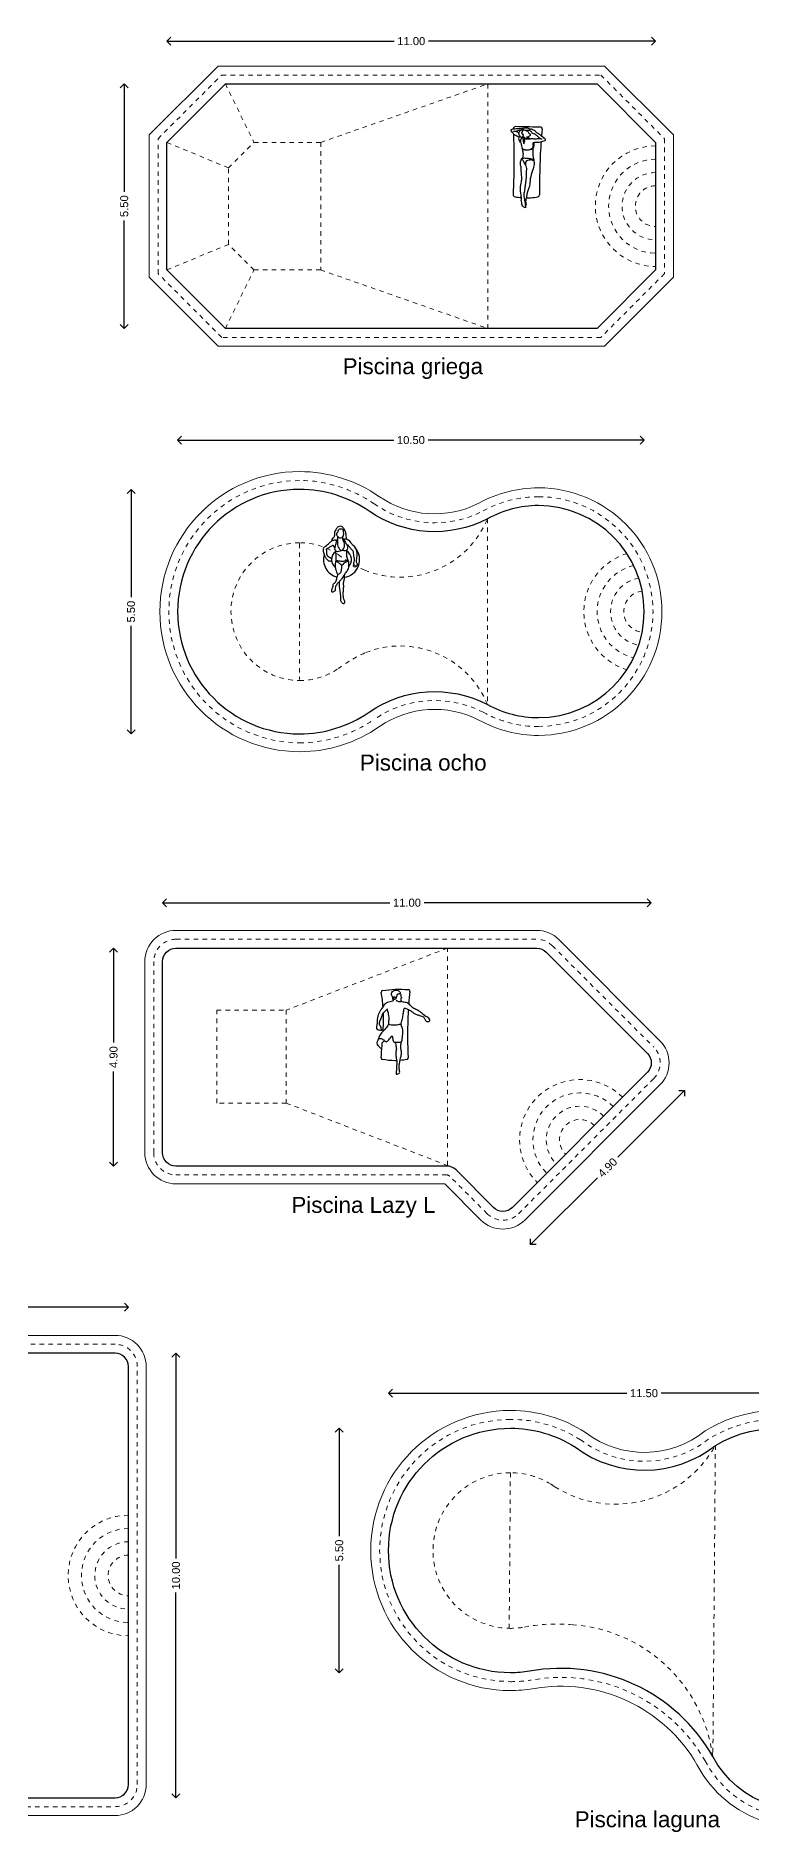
# Model space of a CAD drawing. Header units: inches. Extents: x 7.5 to 80.1, y 5.4 to 46.1.
# Drawn here: x 36.06 to 52.16, y 5.68 to 46.07 of the extents above; entities that cross this region are included whole.
import ezdxf

# ---------------------------------------------------------------- set-up
doc = ezdxf.new("R2010")
doc.units = ezdxf.units.IN
doc.header["$MEASUREMENT"] = 0
doc.linetypes.add('ACAD_ISO03W100', pattern=[30, 12, -18])
doc.layers.add('1', color=2, linetype='Continuous', lineweight=30)
doc.layers.add('2', color=253, linetype='Continuous', lineweight=5)
doc.styles.get("Standard").update_dxf_attribs({"font": 'arial.ttf'})
doc.dimstyles.new('cotas alberca', dxfattribs={"dimtxt": 0.18, "dimasz": 0.18, "dimexe": 0.18, "dimexo": 0.0625, "dimgap": 0.09, "dimtad": 0, "dimzin": 0, "dimdsep": 46, "dimtxsty": 'Standard', "dimblk": 'OPEN90', "dimcen": 0.09, "dimse1": 1, "dimse2": 1, "dimadec": 0, "dimazin": 0, "dimtfac": 1, "dimtofl": 0, "dimtmove": 0, "dimatfit": 3, "dimldrblk": 'OPEN90', "dimfxl": 0, "dimtolj": 1, "dimtzin": 0, "dimarcsym": 0})

# ---------------------------------------------------------------- blocks, each defined once
blk = doc.blocks.new('_Open90')
at = {"color": 0, "linetype": 'ByBlock', "lineweight": -2}
for p, q in [((0, 0), (-1, 0)), ((-0.5, 0.5), (0, 0)), ((0, 0), (-0.5, -0.5))]:
    blk.add_line(p, q, dxfattribs=at)
blk = doc.blocks.new('*D43')
at = {"layer": '2', "color": 0, "lineweight": -2, "transparency": 16777216}
for p, q in [((39.192, 45.956), (44.127, 45.956)), ((49.832, 45.956), (44.897, 45.956))]:
    blk.add_line(p, q, dxfattribs=at)
at = {"layer": 'Defpoints', "color": 0, "transparency": 16777216}
for p in [(50.012, 45.956), (39.012, 42.245), (50.012, 42.245)]:
    blk.add_point(p, dxfattribs=at)
at = {"layer": '2', "color": 0, "lineweight": -2, "transparency": 16777216, "xscale": 0.18, "yscale": 0.18, "zscale": 0.18, "rotation": 180}
blk.add_blockref('_Open90', (39.012, 45.956), dxfattribs=at)
at = {"layer": '2', "color": 0, "lineweight": -2, "transparency": 16777216, "xscale": 0.18, "yscale": 0.18, "zscale": 0.18}
blk.add_blockref('_Open90', (50.012, 45.956), dxfattribs=at)
at = {"layer": '2', "color": 0, "transparency": 16777216, "insert": (44.512, 45.956), "char_height": 0.18, "attachment_point": 5}
blk.add_mtext('\\A1;11.00', dxfattribs=at)
blk = doc.blocks.new('*D45')
at = {"layer": '2', "color": 0, "lineweight": -2, "transparency": 16777216}
for p, q in [((38.052, 44.815), (38.052, 42.569)), ((38.052, 39.675), (38.052, 41.922))]:
    blk.add_line(p, q, dxfattribs=at)
at = {"layer": 'Defpoints', "color": 0, "transparency": 16777216}
for p in [(40.799, 44.995), (38.052, 39.495), (40.799, 39.495)]:
    blk.add_point(p, dxfattribs=at)
at = {"layer": '2', "color": 0, "lineweight": -2, "transparency": 16777216, "xscale": 0.18, "yscale": 0.18, "zscale": 0.18}
for p, rotation in [((38.052, 44.995), 90), ((38.052, 39.495), 270)]:
    blk.add_blockref('_Open90', p, dxfattribs=dict(at, rotation=rotation))
at = {"layer": '2', "color": 0, "transparency": 16777216, "insert": (38.052, 42.245), "char_height": 0.18, "attachment_point": 5, "rotation": 90}
blk.add_mtext('\\A1;5.50', dxfattribs=at)
blk = doc.blocks.new('p7')
for centre, start, end in [((-0.258, 0.654), 87.5962, 176.0043), ((0.287, 0.645), 354.8744, 90.5143), ((-0.263, -0.813), 177.0699, 259.2739), ((0.228, -0.814), 282.2142, 0.3543)]:
    blk.add_arc(centre, 0.0553, start, end)
for points, knots in [([(-0.188, 0.465), (-0.191, 0.471), (-0.204, 0.487), (-0.284, 0.514), (-0.325, 0.572), (-0.366, 0.618), (-0.354, 0.653), (-0.316, 0.656), (-0.226, 0.671), (-0.159, 0.667), (-0.103, 0.668), (-0.062, 0.684), (-0.012, 0.68), (0.026, 0.679), (0.04, 0.665), (0.053, 0.656), (0.058, 0.632), (0.049, 0.618), (0.014, 0.618), (-0.018, 0.62), (-0.035, 0.623)], [3.369975, 3.369975, 3.369975, 3.369975, 3.59228, 4.11681, 4.613786, 5.047057, 5.341067, 5.675868, 6.224385, 6.70748, 7.124443, 7.500031, 7.909464, 8.256794, 8.495891, 8.721094, 8.996133, 9.204317, 9.526806, 9.940543, 9.940543, 9.940543, 9.940543]), ([(-0.309, 0.55), (-0.299, 0.229), (-0.298, -0.372), (-0.31, -0.669), (-0.318, -0.811)], [15.868945, 15.868945, 15.868945, 15.868945, 17.479211, 18.619286, 18.619286, 18.619286, 18.619286]), ([(-0.153, 0.619), (-0.163, 0.62), (-0.182, 0.621), (-0.24, 0.605), (-0.264, 0.597), (-0.297, 0.599), (-0.311, 0.603)], [0, 0, 0, 0, 0.31505, 0.747269, 1.050694, 1.438915, 1.438915, 1.438915, 1.438915]), ([(0.286, 0.7), (0.181, 0.699), (-0.017, 0.701), (-0.18, 0.706), (-0.255, 0.709)], [13.693226, 13.693226, 13.693226, 13.693226, 14.616503, 15.39087, 15.39087, 15.39087, 15.39087]), ([(-0.247, 0.602), (-0.235, 0.599), (-0.211, 0.588), (-0.192, 0.574), (-0.184, 0.567)], [0, 0, 0, 0, 0.3576567, 0.6931074, 0.6931074, 0.6931074, 0.6931074]), ([(-0.165, 0.5), (-0.179, 0.483), (-0.208, 0.443), (-0.17, 0.37), (-0.153, 0.343), (-0.141, 0.396), (-0.139, 0.429), (-0.127, 0.455), (-0.119, 0.466)], [0, 0, 0, 0, 0.461996, 0.971952, 1.209657, 1.575084, 1.928267, 2.2913, 2.2913, 2.2913, 2.2913]), ([(-0.1, 0.465), (-0.107, 0.464), (-0.122, 0.466), (-0.146, 0.472), (-0.171, 0.508), (-0.188, 0.537), (-0.183, 0.586), (-0.145, 0.634), (-0.087, 0.65), (-0.077, 0.64), (-0.073, 0.636)], [0, 0, 0, 0, 0.265601, 0.542874, 0.915378, 1.24562, 1.62989, 2.080166, 2.501627, 2.734497, 2.734497, 2.734497, 2.734497]), ([(-0.056, 0.467), (-0.059, 0.463), (-0.068, 0.454), (-0.092, 0.462), (-0.109, 0.467), (-0.104, 0.486), (-0.089, 0.486), (-0.077, 0.49), (-0.081, 0.502), (-0.093, 0.507), (-0.082, 0.534), (-0.096, 0.533), (-0.122, 0.542), (-0.113, 0.575), (-0.097, 0.619), (-0.086, 0.642), (-0.049, 0.629), (-0.013, 0.615), (0.023, 0.595), (0.038, 0.558), (0.056, 0.546), (0.072, 0.534), (0.066, 0.509), (0.047, 0.496), (0.008, 0.469), (-0.008, 0.47), (-0.015, 0.47)], [0, 0, 0, 0, 0.224268, 0.509638, 0.733148, 0.944131, 1.159951, 1.348279, 1.524029, 1.71303, 1.975882, 2.157118, 2.428542, 2.738378, 3.144811, 3.400756, 3.729925, 4.09718, 4.459771, 4.811105, 5.077478, 5.313621, 5.576903, 5.859867, 6.246601, 6.518841, 6.518841, 6.518841, 6.518841]), ([(-0.11, 0.465), (-0.109, 0.461), (-0.108, 0.453), (-0.099, 0.446), (-0.094, 0.443)], [0, 0, 0, 0, 0.2085513, 0.3762648, 0.3762648, 0.3762648, 0.3762648]), ([(-0.086, 0.45), (-0.09, 0.452), (-0.097, 0.457), (-0.097, 0.461), (-0.097, 0.463)], [1.3885577, 1.3885577, 1.3885577, 1.3885577, 1.5407376, 1.6892179, 1.6892179, 1.6892179, 1.6892179]), ([(-0.074, 0.324), (-0.076, 0.323), (-0.084, 0.344), (-0.086, 0.38), (-0.092, 0.426), (-0.098, 0.444), (-0.083, 0.453), (-0.063, 0.448), (-0.05, 0.435), (-0.065, 0.42), (-0.055, 0.395), (-0.051, 0.366), (-0.069, 0.383), (-0.075, 0.397), (-0.069, 0.36), (-0.069, 0.348), (-0.071, 0.325), (-0.074, 0.324)], [0, 0, 0, 0, 0.237922, 0.608513, 0.998314, 1.230701, 1.440053, 1.701251, 1.914049, 2.144269, 2.447987, 2.696346, 2.929721, 3.087141, 3.380396, 3.63516, 3.896119, 3.896119, 3.896119, 3.896119]), ([(0.059, 0.432), (0.046, 0.439), (0.03, 0.44), (-0.019, 0.443), (-0.048, 0.442), (-0.058, 0.443)], [0, 0, 0, 0, 0.296862, 0.80362, 1.124525, 1.124525, 1.124525, 1.124525]), ([(-0.054, 0.434), (-0.046, 0.434), (-0.019, 0.435), (0.021, 0.433), (0.041, 0.434), (0.05, 0.434)], [0.7389235, 0.7389235, 0.7389235, 0.7389235, 0.930496, 1.338506, 1.6441957, 1.6441957, 1.6441957, 1.6441957]), ([(0.031, 0.486), (0.03, 0.477), (0.031, 0.463), (0.038, 0.444), (0.043, 0.439)], [0, 0, 0, 0, 0.2892116, 0.5317292, 0.5317292, 0.5317292, 0.5317292]), ([(0.05, 0.434), (0.057, 0.431), (0.076, 0.434), (0.111, 0.447), (0.19, 0.428), (0.23, 0.442), (0.277, 0.447), (0.296, 0.438), (0.322, 0.433), (0.335, 0.431)], [1.644196, 1.644196, 1.644196, 1.644196, 1.893443, 2.252776, 2.75688, 3.143116, 3.519103, 3.781377, 4.140408, 4.140408, 4.140408, 4.140408]), ([(0.29, 0.441), (0.282, 0.449), (0.267, 0.465), (0.222, 0.499), (0.2, 0.525), (0.175, 0.545), (0.146, 0.546), (0.112, 0.558), (0.1, 0.59), (0.079, 0.609), (0.059, 0.624), (0.066, 0.642), (0.076, 0.656), (0.093, 0.667), (0.136, 0.635), (0.177, 0.626), (0.19, 0.588), (0.226, 0.568), (0.291, 0.53), (0.367, 0.465), (0.417, 0.428), (0.401, 0.385), (0.341, 0.373), (0.245, 0.343), (0.132, 0.357), (0.125, 0.321), (0.133, 0.288), (0.134, 0.268)], [0, 0, 0, 0, 0.330678, 0.755788, 1.096219, 1.408992, 1.713572, 2.047104, 2.374196, 2.680827, 2.946669, 3.178053, 3.414712, 3.643419, 4.049018, 4.41777, 4.754592, 5.10933, 5.609073, 6.196311, 6.621598, 6.947352, 7.374035, 7.974042, 8.551806, 8.835539, 9.260117, 9.260117, 9.260117, 9.260117]), ([(-0.037, -0.159), (-0.044, -0.146), (-0.055, -0.124), (-0.087, -0.05), (-0.113, -0.035), (-0.129, -0.027), (-0.122, -0.005), (-0.075, 0.007), (0, 0), (0.091, -0.012), (0.152, -0.025), (0.152, -0.04), (0.152, -0.064), (0.127, -0.045), (0.083, -0.038), (-0.019, -0.048), (-0.047, -0.105), (-0.036, -0.178), (-0.013, -0.23), (-0.025, -0.312), (-0.019, -0.416), (-0.031, -0.493), (-0.039, -0.578), (-0.048, -0.631), (-0.062, -0.743), (-0.082, -0.848), (-0.061, -0.925), (-0.047, -1.006), (-0.038, -1.081), (-0.034, -1.128), (-0.074, -1.097), (-0.108, -1.081), (-0.126, -1.037), (-0.117, -1.002), (-0.141, -0.95), (-0.119, -0.916), (-0.145, -0.828), (-0.157, -0.635), (-0.117, -0.506), (-0.126, -0.396), (-0.135, -0.27), (-0.129, -0.201), (-0.16, -0.151), (-0.146, -0.059), (-0.132, -0.037), (-0.125, -0.025)], [0, 0, 0, 0, 0.366731, 0.87249, 1.179203, 1.396822, 1.624143, 2.002095, 2.507966, 3.077631, 3.498416, 3.698324, 3.929181, 4.184105, 4.582824, 5.143368, 5.565847, 6.049305, 6.474511, 6.988547, 7.576461, 8.090329, 8.608014, 9.030556, 9.634801, 10.233012, 10.736121, 11.258461, 11.774082, 12.079226, 12.420258, 12.785959, 13.157068, 13.5036, 13.914069, 14.250868, 14.779072, 15.58336, 16.247917, 16.84795, 17.491595, 17.956508, 18.385263, 18.920732, 19.28276, 19.28276, 19.28276, 19.28276]), ([(-0.107, 0.214), (-0.113, 0.236), (-0.126, 0.278), (-0.128, 0.315), (-0.142, 0.348), (-0.149, 0.365)], [1.526394, 1.526394, 1.526394, 1.526394, 1.908195, 2.295015, 2.646779, 2.646779, 2.646779, 2.646779]), ([(-0.103, 0.197), (-0.11, 0.206), (-0.115, 0.222), (-0.094, 0.202), (-0.054, 0.19), (0.042, 0.177), (0.1, 0.219), (0.13, 0.235), (0.135, 0.263), (0.133, 0.275)], [2.664613, 2.664613, 2.664613, 2.664613, 2.886962, 3.133405, 3.542336, 4.131174, 4.636681, 4.978527, 5.347089, 5.347089, 5.347089, 5.347089]), ([(-0.111, -0.004), (-0.104, 0.006), (-0.09, 0.029), (-0.083, 0.091), (-0.092, 0.156), (-0.102, 0.193), (-0.103, 0.197)], [0, 0, 0, 0, 0.350583, 0.794396, 1.358319, 1.43122, 1.43122, 1.43122, 1.43122]), ([(0.15, 0.349), (0.15, 0.337), (0.149, 0.315), (0.148, 0.242), (0.115, 0.212), (0.067, 0.174), (-0.051, 0.176), (-0.085, 0.19), (-0.103, 0.197)], [0, 0, 0, 0, 0.341453, 0.814709, 1.184823, 1.625177, 2.233855, 2.664613, 2.664613, 2.664613, 2.664613]), ([(0.132, 0.229), (0.13, 0.217), (0.124, 0.167), (0.125, 0.059), (0.138, 0.001), (0.143, -0.025)], [9.530433, 9.530433, 9.530433, 9.530433, 9.770353, 10.431174, 10.918097, 10.918097, 10.918097, 10.918097]), ([(0.283, -0.814), (0.281, -0.476), (0.297, 0.002), (0.316, 0.31), (0.32, 0.366)], [10.437559, 10.437559, 10.437559, 10.437559, 12.208945, 12.633566, 12.633566, 12.633566, 12.633566]), ([(0.149, -0.057), (0.153, -0.083), (0.16, -0.153), (0.121, -0.28), (0.062, -0.459), (0.06, -0.616), (0.03, -0.684), (0.004, -0.782), (-0.014, -0.84), (-0.011, -0.873), (-0.027, -0.903), (-0.043, -0.997), (-0.016, -1.042), (-0.029, -1.066), (-0.04, -1.071)], [11.106869, 11.106869, 11.106869, 11.106869, 11.575371, 12.260054, 13.066116, 13.779658, 14.278809, 14.858315, 15.308346, 15.621291, 15.953289, 16.509246, 16.92298, 17.227282, 17.227282, 17.227282, 17.227282]), ([(-0.02, -0.892), (0.012, -0.893), (0.114, -0.891), (0.187, -0.88), (0.24, -0.868)], [9.231694, 9.231694, 9.231694, 9.231694, 9.5198564, 10.1789968, 10.1789968, 10.1789968, 10.1789968])]:
    blk.add_open_spline(points, degree=3, knots=knots)
for points in [[(0.329, 0.497), (0.333, 0.544), (0.337, 0.591), (0.342, 0.64)], [(-0.273, -0.868), (-0.226, -0.877), (-0.177, -0.883), (-0.129, -0.887)]]:
    blk.add_open_spline(points, degree=3)
blk = doc.blocks.new('*D65')
at = {"layer": '2', "color": 0, "lineweight": -2, "transparency": 16777216}
for p, q in [((37.811, 25.377), (37.811, 23.434)), ((37.811, 20.837), (37.811, 22.78))]:
    blk.add_line(p, q, dxfattribs=at)
at = {"layer": 'Defpoints', "color": 0, "transparency": 16777216}
for p in [(39.215, 25.557), (37.811, 20.657), (39.215, 20.657)]:
    blk.add_point(p, dxfattribs=at)
at = {"layer": '2', "color": 0, "lineweight": -2, "transparency": 16777216, "xscale": 0.18, "yscale": 0.18, "zscale": 0.18}
for p, rotation in [((37.811, 25.557), 90), ((37.811, 20.657), 270)]:
    blk.add_blockref('_Open90', p, dxfattribs=dict(at, rotation=rotation))
at = {"layer": '2', "color": 0, "transparency": 16777216, "insert": (37.811, 23.107), "char_height": 0.18, "attachment_point": 5, "rotation": 90}
blk.add_mtext('\\A1;4.90', dxfattribs=at)
blk = doc.blocks.new('*D66')
at = {"layer": '2', "color": 0, "lineweight": -2, "transparency": 16777216}
for p, q in [((39.095, 26.579), (44.03, 26.579)), ((49.735, 26.579), (44.8, 26.579))]:
    blk.add_line(p, q, dxfattribs=at)
at = {"layer": 'Defpoints', "color": 0, "transparency": 16777216}
for p in [(49.915, 26.579), (38.915, 25.257), (49.915, 22.979)]:
    blk.add_point(p, dxfattribs=at)
at = {"layer": '2', "color": 0, "lineweight": -2, "transparency": 16777216, "xscale": 0.18, "yscale": 0.18, "zscale": 0.18, "rotation": 180}
blk.add_blockref('_Open90', (38.915, 26.579), dxfattribs=at)
at = {"layer": '2', "color": 0, "lineweight": -2, "transparency": 16777216, "xscale": 0.18, "yscale": 0.18, "zscale": 0.18}
blk.add_blockref('_Open90', (49.915, 26.579), dxfattribs=at)
at = {"layer": '2', "color": 0, "transparency": 16777216, "insert": (44.415, 26.579), "char_height": 0.18, "attachment_point": 5}
blk.add_mtext('\\A1;11.00', dxfattribs=at)
blk = doc.blocks.new('*D68')
at = {"color": 0, "lineweight": -2, "transparency": 16777216}
for p, q in [((50.536, 22.227), (49.162, 20.853)), ((47.326, 19.017), (48.7, 20.391))]:
    blk.add_line(p, q, dxfattribs=at)
at = {"layer": 'Defpoints', "color": 0, "transparency": 16777216}
for p in [(49.827, 23.191), (50.664, 22.354), (46.362, 19.726)]:
    blk.add_point(p, dxfattribs=at)
at = {"color": 0, "lineweight": -2, "transparency": 16777216, "xscale": 0.18, "yscale": 0.18, "zscale": 0.18}
for p, rotation in [((50.664, 22.354), 45.00000000000041), ((47.199, 18.89), 225.0000000000004)]:
    blk.add_blockref('_Open90', p, dxfattribs=dict(at, rotation=rotation))
at = {"color": 0, "transparency": 16777216, "insert": (48.931, 20.622), "char_height": 0.18, "attachment_point": 5, "rotation": 45}
blk.add_mtext('\\A1;4.90', dxfattribs=at)
blk = doc.blocks.new('p10')
for centre, start, end in [((-0.247, 0.745), 99.2071, 188.9958), ((0.326, 0.766), 353.8655, 84.9355), ((-0.249, -0.733), 175.6985, 258.7419), ((0.288, -0.735), 280.9092, 3.1325)]:
    blk.add_arc(centre, 0.0357, start, end)
for points, knots in [([(-0.253, 0.78), (-0.158, 0.796), (0.034, 0.815), (0.231, 0.81), (0.329, 0.801)], [15.084722, 15.084722, 15.084722, 15.084722, 16.001392, 16.930542, 16.930542, 16.930542, 16.930542]), ([(-0.116, 0.017), (-0.115, 0.026), (-0.115, 0.044), (-0.111, 0.109), (-0.1, 0.15), (-0.119, 0.28), (-0.135, 0.308), (-0.142, 0.38), (-0.157, 0.348), (-0.206, 0.303), (-0.261, 0.258), (-0.263, 0.225), (-0.295, 0.143), (-0.326, 0.071), (-0.332, 0.023), (-0.307, -0.003), (-0.288, -0.047), (-0.291, -0.081), (-0.268, -0.112), (-0.306, -0.12), (-0.342, -0.107), (-0.373, -0.096), (-0.387, -0.043), (-0.372, -0.002), (-0.369, 0.054), (-0.372, 0.165), (-0.317, 0.305), (-0.286, 0.357), (-0.223, 0.42), (-0.212, 0.479), (-0.137, 0.52), (-0.09, 0.537), (-0.025, 0.55), (-0.01, 0.551), (-0.009, 0.565), (-0.011, 0.571)], [0, 0, 0, 0, 0.297533, 0.744901, 1.146166, 1.778384, 2.15749, 2.566556, 2.797573, 3.286288, 3.760007, 4.076826, 4.608622, 5.132925, 5.507147, 5.8387, 6.229692, 6.570609, 6.868838, 7.164545, 7.526588, 7.844026, 8.244726, 8.617907, 9.034309, 9.646393, 10.341305, 10.797381, 11.321826, 11.757407, 12.262282, 12.692819, 13.149538, 13.347881, 13.582086, 13.582086, 13.582086, 13.582086]), ([(0.009, 0.59), (0.006, 0.584), (-0.001, 0.576), (-0.012, 0.567), (-0.019, 0.584), (-0.017, 0.618), (-0.05, 0.668), (-0.059, 0.72), (-0.032, 0.762), (0.018, 0.794), (0.096, 0.789), (0.139, 0.753), (0.149, 0.728), (0.145, 0.715), (0.142, 0.71)], [0, 0, 0, 0, 0.242584, 0.424063, 0.632055, 0.964032, 1.404179, 1.812365, 2.218695, 2.648516, 3.144304, 3.562667, 3.873339, 4.11888, 4.11888, 4.11888, 4.11888]), ([(0.036, 0.582), (0.033, 0.581), (0.026, 0.578), (0.006, 0.586), (-0.005, 0.621), (-0.003, 0.639), (0.017, 0.639), (0.033, 0.629), (0.045, 0.611), (0.054, 0.606), (0.067, 0.611), (0.055, 0.638), (0.064, 0.654), (0.075, 0.659), (0.078, 0.687), (0.083, 0.703), (0.119, 0.71), (0.141, 0.715), (0.151, 0.697), (0.164, 0.673), (0.156, 0.654), (0.166, 0.639), (0.181, 0.606), (0.158, 0.608), (0.156, 0.589), (0.165, 0.573), (0.157, 0.56), (0.164, 0.549), (0.167, 0.531), (0.136, 0.526), (0.093, 0.534), (0.066, 0.549), (0.053, 0.558)], [0, 0, 0, 0, 0.186917, 0.432344, 0.774844, 0.996374, 1.221746, 1.469911, 1.733612, 1.910981, 2.084057, 2.374991, 2.611919, 2.798766, 3.092497, 3.317909, 3.655269, 3.916722, 4.159291, 4.453445, 4.692326, 4.941147, 5.247471, 5.457132, 5.677164, 5.921524, 6.125284, 6.331108, 6.541297, 6.829008, 7.213741, 7.605399, 7.605399, 7.605399, 7.605399]), ([(0.16, 0.016), (0.164, 0.035), (0.171, 0.072), (0.205, 0.184), (0.216, 0.274), (0.227, 0.355), (0.237, 0.393), (0.275, 0.373), (0.359, 0.346), (0.424, 0.291), (0.477, 0.254), (0.548, 0.232), (0.649, 0.198), (0.688, 0.173), (0.695, 0.136), (0.71, 0.103), (0.746, 0.086), (0.775, 0.079), (0.81, 0.094), (0.813, 0.12), (0.788, 0.166), (0.739, 0.184), (0.655, 0.254), (0.563, 0.326), (0.477, 0.366), (0.428, 0.391), (0.371, 0.445), (0.307, 0.516), (0.207, 0.517), (0.178, 0.529), (0.163, 0.535)], [0, 0, 0, 0, 0.431003, 1.04366, 1.609127, 2.127194, 2.42847, 2.75101, 3.300006, 3.831884, 4.282497, 4.779997, 5.375267, 5.750041, 6.087414, 6.427063, 6.776051, 7.092247, 7.422334, 7.69317, 8.086778, 8.497502, 9.091786, 9.725241, 10.274296, 10.694475, 11.194723, 11.754034, 12.304958, 12.6975, 12.6975, 12.6975, 12.6975]), ([(-0.037, -0.241), (-0.044, -0.243), (-0.095, -0.309), (-0.159, -0.377), (-0.187, -0.365), (-0.214, -0.338), (-0.276, -0.294), (-0.352, -0.294), (-0.328, -0.249), (-0.279, -0.164), (-0.186, -0.086), (-0.129, 0.009), (-0.112, 0.022), (-0.051, -0.002), (0.059, -0.002), (0.165, 0.026), (0.168, -0.004), (0.212, -0.108), (0.201, -0.193), (0.185, -0.33), (0.181, -0.374), (0.143, -0.38), (0.023, -0.383), (0.003, -0.382), (-0.006, -0.365), (-0.023, -0.329), (-0.031, -0.258), (-0.037, -0.241)], [0, 0, 0, 0, 0.533551, 1.100034, 1.368754, 1.723123, 2.241421, 2.684794, 3.009367, 3.585769, 4.253571, 4.843508, 5.077771, 5.513168, 6.155991, 6.719457, 6.976781, 7.572111, 8.142025, 8.821216, 9.168368, 9.506975, 10.148742, 10.394237, 10.617726, 11.00379, 11.52727, 11.52727, 11.52727, 11.52727]), ([(-0.24, -0.133), (-0.235, -0.043), (-0.229, 0.098), (-0.232, 0.234), (-0.234, 0.28)], [3.8398044, 3.8398044, 3.8398044, 3.8398044, 4.4418653, 4.7540641, 4.7540641, 4.7540641, 4.7540641]), ([(0.327, 0.355), (0.322, 0.287), (0.307, -0.039), (0.307, -0.44), (0.324, -0.733)], [18.056593, 18.056593, 18.056593, 18.056593, 18.51151, 20.178841, 20.178841, 20.178841, 20.178841]), ([(-0.337, -0.288), (-0.346, -0.304), (-0.358, -0.337), (-0.399, -0.407), (-0.355, -0.454), (-0.317, -0.498), (-0.286, -0.523), (-0.27, -0.535)], [0, 0, 0, 0, 0.429968, 0.912318, 1.337664, 1.781692, 2.222512, 2.222512, 2.222512, 2.222512]), ([(-0.284, -0.731), (-0.277, -0.642), (-0.272, -0.545), (-0.261, -0.414), (-0.259, -0.392)], [11.226918, 11.226918, 11.226918, 11.226918, 12.126527, 12.300788, 12.300788, 12.300788, 12.300788]), ([(-0.259, -0.392), (-0.249, -0.381), (-0.227, -0.36), (-0.214, -0.351), (-0.207, -0.346)], [0, 0, 0, 0, 0.3869627, 0.66892, 0.66892, 0.66892, 0.66892]), ([(0.028, -0.383), (0.034, -0.402), (0.044, -0.441), (0.066, -0.535), (0.04, -0.62), (0.048, -0.71), (0.061, -0.774), (0.076, -0.855), (0.053, -0.939), (0.066, -0.978), (0.05, -1.057), (0.049, -1.106), (0.088, -1.092), (0.139, -1.077), (0.13, -1.033), (0.12, -0.943), (0.122, -0.866), (0.162, -0.692), (0.182, -0.615), (0.154, -0.527), (0.16, -0.46), (0.163, -0.403), (0.167, -0.375)], [0, 0, 0, 0, 0.446195, 0.997749, 1.543048, 2.079041, 2.540221, 3.06261, 3.584, 3.947655, 4.468813, 4.813905, 5.138884, 5.53293, 5.882577, 6.417921, 6.944881, 7.700513, 8.222407, 8.751551, 9.223839, 9.750043, 9.750043, 9.750043, 9.750043]), ([(0.065, -0.796), (0.051, -0.796), (-0.055, -0.798), (-0.164, -0.787), (-0.256, -0.768)], [9.977626, 9.977626, 9.977626, 9.977626, 10.111217, 11.021323, 11.021323, 11.021323, 11.021323])]:
    blk.add_open_spline(points, degree=3, knots=knots)
for points in [[(-0.242, 0.406), (-0.25, 0.518), (-0.264, 0.628), (-0.282, 0.74)], [(0.361, 0.762), (0.351, 0.667), (0.343, 0.575), (0.335, 0.481)], [(0.295, -0.77), (0.244, -0.78), (0.192, -0.787), (0.14, -0.792)]]:
    blk.add_open_spline(points, degree=3)
blk = doc.blocks.new('*D81')
at = {"layer": '2', "color": 0, "lineweight": -2, "transparency": 16777216}
for p, q in [((44.18, 15.548), (49.365, 15.548)), ((55.32, 15.548), (50.135, 15.548))]:
    blk.add_line(p, q, dxfattribs=at)
at = {"layer": 'Defpoints', "color": 0, "transparency": 16777216}
for p in [(55.5, 15.548), (44, 12.01), (55.5, 12.019)]:
    blk.add_point(p, dxfattribs=at)
at = {"layer": '2', "color": 0, "lineweight": -2, "transparency": 16777216, "xscale": 0.18, "yscale": 0.18, "zscale": 0.18, "rotation": 180}
blk.add_blockref('_Open90', (44, 15.548), dxfattribs=at)
at = {"layer": '2', "color": 0, "lineweight": -2, "transparency": 16777216, "xscale": 0.18, "yscale": 0.18, "zscale": 0.18}
blk.add_blockref('_Open90', (55.5, 15.548), dxfattribs=at)
at = {"layer": '2', "color": 0, "transparency": 16777216, "insert": (49.75, 15.548), "char_height": 0.18, "attachment_point": 5}
blk.add_mtext('\\A1;11.50', dxfattribs=at)
blk = doc.blocks.new('*D83')
at = {"layer": '2', "color": 0, "lineweight": -2, "transparency": 16777216}
for p, q in [((42.891, 14.58), (42.891, 12.333)), ((42.891, 9.44), (42.891, 11.686))]:
    blk.add_line(p, q, dxfattribs=at)
at = {"layer": 'Defpoints', "color": 0, "transparency": 16777216}
for p in [(46.743, 14.76), (42.891, 9.26), (46.743, 9.26)]:
    blk.add_point(p, dxfattribs=at)
at = {"layer": '2', "color": 0, "lineweight": -2, "transparency": 16777216, "xscale": 0.18, "yscale": 0.18, "zscale": 0.18}
for p, rotation in [((42.891, 14.76), 90), ((42.891, 9.26), 270)]:
    blk.add_blockref('_Open90', p, dxfattribs=dict(at, rotation=rotation))
at = {"layer": '2', "color": 0, "transparency": 16777216, "insert": (42.891, 12.01), "char_height": 0.18, "attachment_point": 5, "rotation": 90}
blk.add_mtext('\\A1;5.50', dxfattribs=at)
blk = doc.blocks.new('p15')
for radius, start, end in [(0.407, 163.3568, 255.7104), (0.407, 143.0196, 147.7406), (0.225, 125.2949, 182.5883), (0.407, 278.5885, 40.4248), (0.225, 313.1823, 59.34), (0.225, 186.6902, 232.7138)]:
    blk.add_arc((0.005, -0.014), radius, start, end)
for points, knots in [([(-0.143, 0.243), (-0.149, 0.258), (-0.168, 0.284), (-0.184, 0.308), (-0.213, 0.298), (-0.262, 0.261), (-0.318, 0.23), (-0.331, 0.226), (-0.341, 0.217), (-0.336, 0.191), (-0.334, 0.144), (-0.335, 0.112), (-0.327, 0.09), (-0.323, 0.08), (-0.308, 0.069), (-0.266, 0.037), (-0.235, 0.022), (-0.231, 0.009), (-0.213, -0.034), (-0.222, -0.045), (-0.23, -0.051), (-0.256, -0.056), (-0.267, -0.054), (-0.295, -0.044), (-0.325, -0.014), (-0.366, 0.05), (-0.398, 0.135), (-0.403, 0.207), (-0.404, 0.238), (-0.384, 0.268), (-0.357, 0.287), (-0.262, 0.361), (-0.223, 0.408), (-0.152, 0.431), (-0.099, 0.434), (-0.081, 0.439), (-0.075, 0.456), (-0.077, 0.485), (-0.084, 0.511), (-0.1, 0.535), (-0.106, 0.569), (-0.095, 0.591), (-0.069, 0.617), (-0.076, 0.637), (-0.059, 0.657), (-0.037, 0.677), (-0.01, 0.682), (0.024, 0.671), (0.037, 0.652), (0.04, 0.629), (0.041, 0.572), (0.058, 0.557), (0.047, 0.542), (0.04, 0.528), (0.031, 0.501), (0.028, 0.466), (0.032, 0.452), (0.064, 0.449), (0.108, 0.451), (0.128, 0.45), (0.179, 0.419), (0.206, 0.372), (0.231, 0.335), (0.305, 0.282), (0.345, 0.186), (0.345, 0.146), (0.35, 0.062), (0.329, -0.043), (0.336, -0.064), (0.355, -0.097), (0.36, -0.138), (0.324, -0.192), (0.287, -0.186), (0.277, -0.168), (0.273, -0.159), (0.282, -0.131), (0.282, -0.114), (0.276, -0.084), (0.304, -0.036), (0.29, 0.028), (0.276, 0.101), (0.278, 0.159), (0.257, 0.187), (0.211, 0.235), (0.176, 0.279), (0.155, 0.31), (0.145, 0.313), (0.135, 0.305), (0.133, 0.299)], [0, 0, 0, 0, 0.395132, 0.674414, 0.947897, 1.401669, 1.847972, 2.0461, 2.232046, 2.506506, 2.896914, 3.221452, 3.484836, 3.652668, 3.882233, 4.299506, 4.628038, 4.807985, 5.575889, 5.765466, 5.918424, 6.327943, 6.507404, 6.798179, 7.160902, 7.649709, 8.191863, 8.661424, 8.967749, 9.279572, 9.611604, 10.217311, 10.666152, 11.142218, 11.548364, 11.772252, 11.991921, 12.296083, 12.589426, 12.887101, 13.204375, 13.482424, 13.809776, 14.048859, 14.320311, 14.62469, 14.911716, 15.240408, 15.488379, 15.766888, 16.185935, 16.428344, 16.642338, 16.864131, 17.168086, 17.497991, 17.686335, 17.98946, 18.366072, 18.614362, 19.032447, 19.446013, 19.813682, 20.347775, 20.904793, 21.25699, 21.775367, 22.350008, 22.604636, 22.93637, 23.296299, 23.721837, 24.73748, 24.73748, 24.955208, 25.497577, 25.497577, 25.497577, 27.056658, 27.504465, 27.99565, 28.40962, 28.728263, 29.1843, 29.622867, 29.949142, 30.103614, 30.334442, 30.334442, 30.334442, 30.334442]), ([(0.127, 0.448), (0.122, 0.458), (0.108, 0.481), (0.113, 0.553), (0.085, 0.631), (0.05, 0.705), (-0.011, 0.741), (-0.075, 0.729), (-0.12, 0.668), (-0.167, 0.592), (-0.15, 0.526), (-0.177, 0.477), (-0.216, 0.438), (-0.218, 0.415), (-0.218, 0.404)], [0, 0, 0, 0, 0.337632, 0.803463, 1.316422, 1.820855, 2.270177, 2.694549, 3.177459, 3.698722, 4.139709, 4.549305, 4.957103, 5.27518, 5.27518, 5.27518, 5.27518]), ([(0.054, 0.45), (0.057, 0.445), (0.069, 0.427), (0.102, 0.347), (0.152, 0.278), (0.137, 0.208), (0.087, 0.172), (0.029, 0.19), (0, 0.189), (-0.027, 0.177), (-0.089, 0.149), (-0.148, 0.197), (-0.143, 0.252), (-0.114, 0.346), (-0.106, 0.408), (-0.104, 0.427), (-0.103, 0.436)], [0.084386, 0.084386, 0.084386, 0.084386, 0.300292, 0.830507, 1.351784, 1.793549, 2.204789, 2.627597, 2.920575, 3.224818, 3.66771, 4.111272, 4.513168, 5.076708, 5.517271, 5.802677, 5.802677, 5.802677, 5.802677]), ([(-0.082, 0.441), (-0.084, 0.432), (-0.088, 0.413), (-0.084, 0.347), (-0.086, 0.289), (-0.043, 0.22), (-0.017, 0.197), (-0.004, 0.186)], [0, 0, 0, 0, 0.293718, 0.742377, 1.177374, 1.667133, 2.0691, 2.0691, 2.0691, 2.0691]), ([(0.038, 0.52), (0.034, 0.512), (0.024, 0.497), (0.003, 0.468), (-0.038, 0.464), (-0.065, 0.488), (-0.078, 0.499), (-0.083, 0.506)], [0, 0, 0, 0, 0.292952, 0.616222, 0.957989, 1.286516, 1.568355, 1.568355, 1.568355, 1.568355]), ([(0.023, 0.189), (0.026, 0.193), (0.034, 0.201), (0.064, 0.256), (0.076, 0.31), (0.064, 0.368), (0.041, 0.425), (0.036, 0.445), (0.034, 0.455)], [0, 0, 0, 0, 0.220089, 0.653359, 1.075953, 1.506117, 1.943885, 2.249503, 2.249503, 2.249503, 2.249503]), ([(0.12, 0.199), (0.12, 0.183), (0.12, 0.152), (0.119, 0.11), (0.112, 0.066), (0.145, -0.026), (0.162, -0.051), (0.167, -0.233), (0.1, -0.299), (0.053, -0.373), (0.003, -0.46), (-0.041, -0.504), (-0.089, -0.55), (-0.134, -0.621), (-0.142, -0.677), (-0.137, -0.696), (-0.142, -0.718), (-0.158, -0.728), (-0.192, -0.752), (-0.219, -0.74), (-0.212, -0.704), (-0.21, -0.67), (-0.195, -0.645), (-0.179, -0.616), (-0.187, -0.572), (-0.173, -0.549), (-0.151, -0.544), (-0.124, -0.52), (-0.106, -0.469), (-0.1, -0.424), (-0.088, -0.381), (-0.055, -0.326), (-0.015, -0.318), (-0.003, -0.292), (0.01, -0.208), (0.012, -0.167), (0.013, -0.145)], [0, 0, 0, 0, 0.385123, 0.741753, 1.121877, 1.654826, 1.989134, 2.710502, 3.253867, 3.777491, 4.33381, 4.772861, 5.227501, 5.744623, 6.154876, 6.397371, 6.640666, 6.886202, 7.239764, 7.497814, 7.817761, 8.151942, 8.447507, 8.764678, 9.132824, 9.403304, 9.657409, 9.985254, 10.397149, 10.771096, 11.150509, 11.586924, 11.923975, 12.203922, 12.711879, 13.169859, 13.169859, 13.169859, 13.169859]), ([(-0.072, -0.357), (-0.08, -0.344), (-0.095, -0.317), (-0.132, -0.213), (-0.137, -0.139), (-0.128, -0.073), (-0.108, 0.012), (-0.119, 0.108), (-0.123, 0.158), (-0.127, 0.183)], [0, 0, 0, 0, 0.376293, 0.958456, 1.446488, 1.894816, 2.416953, 2.964792, 3.450517, 3.450517, 3.450517, 3.450517]), ([(0.156, -0.05), (0.145, -0.054), (0.123, -0.064), (0.052, -0.09), (0.02, -0.139), (0.013, -0.147), (-0.001, -0.136), (-0.034, -0.108), (-0.092, -0.062), (-0.114, -0.061), (-0.125, -0.06)], [0, 0, 0, 0, 0.33091, 0.820473, 1.240139, 1.384553, 1.59044, 1.970483, 2.448351, 2.762162, 2.762162, 2.762162, 2.762162]), ([(0.146, -0.024), (0.136, -0.029), (0.114, -0.04), (0.042, -0.059), (-0.049, -0.051), (-0.097, -0.042), (-0.12, -0.036)], [0, 0, 0, 0, 0.327803, 0.806174, 1.34452, 1.819082, 1.819082, 1.819082, 1.819082]), ([(0.065, -0.355), (0.067, -0.388), (0.066, -0.452), (0.047, -0.523), (0.038, -0.557), (0.051, -0.596), (0.042, -0.679), (0.033, -0.779), (0.038, -0.835), (0.046, -0.902), (0.079, -0.946), (0.068, -1.004), (0.044, -1.015), (0.013, -0.988), (-0.016, -0.948), (-0.014, -0.887), (-0.014, -0.855), (-0.016, -0.79), (-0.032, -0.683), (-0.045, -0.582), (-0.043, -0.53), (-0.042, -0.505)], [0, 0, 0, 0, 0.555613, 1.031677, 1.350724, 1.691346, 2.206994, 2.770185, 3.192437, 3.64177, 4.058137, 4.461207, 4.704735, 5.042868, 5.440354, 5.865634, 6.184197, 6.624372, 7.214879, 7.781121, 8.269585, 8.269585, 8.269585, 8.269585])]:
    blk.add_open_spline(points, degree=3, knots=knots)
blk = doc.blocks.new('*D109')
at = {"layer": '2', "color": 0, "lineweight": -2, "transparency": 16777216}
for p, q in [((39.434, 36.984), (44.119, 36.984)), ((49.574, 36.984), (44.889, 36.984))]:
    blk.add_line(p, q, dxfattribs=at)
at = {"layer": 'Defpoints', "color": 0, "transparency": 16777216}
for p in [(49.754, 36.984), (39.254, 33.126), (49.754, 33.126)]:
    blk.add_point(p, dxfattribs=at)
at = {"layer": '2', "color": 0, "lineweight": -2, "transparency": 16777216, "xscale": 0.18, "yscale": 0.18, "zscale": 0.18, "rotation": 180}
blk.add_blockref('_Open90', (39.254, 36.984), dxfattribs=at)
at = {"layer": '2', "color": 0, "lineweight": -2, "transparency": 16777216, "xscale": 0.18, "yscale": 0.18, "zscale": 0.18}
blk.add_blockref('_Open90', (49.754, 36.984), dxfattribs=at)
at = {"layer": '2', "color": 0, "transparency": 16777216, "insert": (44.504, 36.984), "char_height": 0.18, "attachment_point": 5}
blk.add_mtext('\\A1;10.50', dxfattribs=at)
blk = doc.blocks.new('*D110')
at = {"layer": '2', "color": 0, "lineweight": -2, "transparency": 16777216}
for p, q in [((38.205, 35.696), (38.205, 33.45)), ((38.205, 30.556), (38.205, 32.803))]:
    blk.add_line(p, q, dxfattribs=at)
at = {"layer": 'Defpoints', "color": 0, "transparency": 16777216}
for p in [(41.997, 35.876), (38.205, 30.376), (41.997, 30.376)]:
    blk.add_point(p, dxfattribs=at)
at = {"layer": '2', "color": 0, "lineweight": -2, "transparency": 16777216, "xscale": 0.18, "yscale": 0.18, "zscale": 0.18}
for p, rotation in [((38.205, 35.876), 90), ((38.205, 30.376), 270)]:
    blk.add_blockref('_Open90', p, dxfattribs=dict(at, rotation=rotation))
at = {"layer": '2', "color": 0, "transparency": 16777216, "insert": (38.205, 33.126), "char_height": 0.18, "attachment_point": 5, "rotation": 90}
blk.add_mtext('\\A1;5.50', dxfattribs=at)
blk = doc.blocks.new('*D139')
at = {"layer": '2', "color": 0, "lineweight": -2, "transparency": 16777216}
for p, q in [((26.326, 17.481), (31.761, 17.481)), ((37.966, 17.481), (32.531, 17.481))]:
    blk.add_line(p, q, dxfattribs=at)
at = {"layer": 'Defpoints', "color": 0, "transparency": 16777216}
for p in [(38.146, 17.481), (38.146, 15.992), (26.146, 13.742)]:
    blk.add_point(p, dxfattribs=at)
at = {"layer": '2', "color": 0, "lineweight": -2, "transparency": 16777216, "xscale": 0.18, "yscale": 0.18, "zscale": 0.18, "rotation": 180}
blk.add_blockref('_Open90', (26.146, 17.481), dxfattribs=at)
at = {"layer": '2', "color": 0, "lineweight": -2, "transparency": 16777216, "xscale": 0.18, "yscale": 0.18, "zscale": 0.18}
blk.add_blockref('_Open90', (38.146, 17.481), dxfattribs=at)
at = {"layer": '2', "color": 0, "transparency": 16777216, "insert": (32.146, 17.481), "char_height": 0.18, "attachment_point": 5}
blk.add_mtext('\\A1;12.00', dxfattribs=at)
blk = doc.blocks.new('*D140')
at = {"layer": '2', "color": 0, "lineweight": -2, "transparency": 16777216}
for p, q in [((39.216, 16.269), (39.216, 11.834)), ((39.216, 6.629), (39.216, 11.064))]:
    blk.add_line(p, q, dxfattribs=at)
at = {"layer": 'Defpoints', "color": 0, "transparency": 16777216}
for p in [(37.689, 16.449), (37.689, 6.449), (39.216, 6.449)]:
    blk.add_point(p, dxfattribs=at)
at = {"layer": '2', "color": 0, "lineweight": -2, "transparency": 16777216, "xscale": 0.18, "yscale": 0.18, "zscale": 0.18}
for p, rotation in [((39.216, 16.449), 90), ((39.216, 6.449), 270)]:
    blk.add_blockref('_Open90', p, dxfattribs=dict(at, rotation=rotation))
at = {"layer": '2', "color": 0, "transparency": 16777216, "insert": (39.216, 11.449), "char_height": 0.18, "attachment_point": 5, "rotation": 90}
blk.add_mtext('\\A1;10.00', dxfattribs=at)

msp = doc.modelspace()

# ---------------------------------------------------------------- linework, layer by layer
at = {"layer": '1'}
msp.add_lwpolyline([(50.012, 40.811), (48.696, 39.495), (40.328, 39.495), (39.012, 40.811), (39.012, 43.68), (40.328, 44.995), (48.696, 44.995), (50.012, 43.68)], close=True, dxfattribs=at)
for points in [[(46.229, 31.037, 0.126591), (47.376, 30.742, 0.997148), (47.376, 35.511, 0.126591), (46.229, 35.215, -0.277943), (43.561, 35.386, 0.152896), (41.997, 35.876, 0.997527), (41.997, 30.376, 0.152896), (43.561, 30.866, -0.277943), (46.229, 31.037)], [(49.827, 23.191, -0.414214), (49.827, 22.766), (46.787, 19.726, -0.414214), (46.362, 19.726), (45.519, 20.569, 0.198912), (45.307, 20.657), (39.215, 20.657, -0.414214), (38.915, 20.957), (38.915, 25.257, -0.414214), (39.215, 25.557), (47.337, 25.557, -0.198912), (47.549, 25.469), (49.827, 23.191)]]:
    msp.add_lwpolyline(points, format="xyb", dxfattribs=at)
for points in [[(32.846, 6.449), (37.846, 6.449, 0.414214), (38.146, 6.749), (38.146, 16.149, 0.414214), (37.846, 16.449), (32.846, 16.449, 0.414214), (32.546, 16.149), (32.546, 14.499, -0.414214), (32.246, 14.199), (26.446, 14.199, 0.414214), (26.146, 13.899), (26.146, 8.999, 0.414214), (26.446, 8.699), (32.246, 8.699, -0.414214), (32.546, 8.399), (32.546, 6.749, 0.414214)], [(46.743, 9.26, -0.997527), (46.743, 14.76, -0.141463), (48.205, 14.337, 0.342431), (51.357, 14.375, -0.692985), (55.363, 11.16, 0.166166), (55.311, 9.316, -0.965237), (51.301, 7.374, 0.318747), (47.176, 9.294, -0.039616)]]:
    msp.add_lwpolyline(points, format="xyb", close=True, dxfattribs=at)
at = {"layer": '2', "color": 252, "true_color": 0x939598}
msp.add_lwpolyline([(50.412, 40.645), (48.862, 39.095), (40.162, 39.095), (38.612, 40.645), (38.612, 43.846), (40.162, 45.395), (48.862, 45.395), (50.412, 43.846)], close=True, dxfattribs=at)
at = {"layer": '2', "color": 251, "linetype": 'ACAD_ISO03W100', "ltscale": 0.005, "true_color": 0x636466}
for points in [[(50.212, 40.728), (48.779, 39.295), (40.245, 39.295), (38.812, 40.728), (38.812, 43.763), (40.245, 45.195), (48.779, 45.195), (50.212, 43.763)], [(42.474, 40.811), (40.971, 40.811), (40.397, 41.385), (40.397, 43.106), (40.971, 43.68), (42.474, 43.68)], [(40.134, 22.073), (40.134, 24.163), (41.698, 24.163), (41.698, 22.073)]]:
    msp.add_lwpolyline(points, close=True, dxfattribs=at)
for points in [[(40.328, 44.995), (40.971, 43.68)], [(42.474, 43.68), (46.234, 44.995)], [(46.234, 39.495), (46.234, 44.995)], [(39.012, 43.68), (40.397, 43.106)], [(39.012, 40.811), (40.397, 41.385)], [(40.328, 39.495), (40.971, 40.811)], [(42.474, 40.811), (46.234, 39.495)], [(46.229, 35.215), (46.229, 31.037)], [(41.997, 34.657), (41.997, 31.596)], [(41.698, 22.073), (45.325, 20.671), (45.325, 25.557), (41.698, 24.163)], [(51.357, 14.375), (51.301, 7.374)], [(46.743, 13.76), (46.716, 10.26)]]:
    msp.add_lwpolyline(points, dxfattribs=at)
at = {"layer": '2', "color": 252, "true_color": 0x939598}
for points in [[(46.036, 30.687, 0.126564), (47.376, 30.342, 0.997558), (47.376, 35.911, 0.126564), (46.036, 35.566, -0.275801), (43.795, 35.711, 0.153433), (41.997, 36.276, 0.997841), (41.997, 29.976, 0.153433), (43.795, 30.541, -0.275801)], [(50.11, 23.474, -0.414214), (50.11, 22.484), (47.069, 19.443, -0.414214), (46.079, 19.443), (45.266, 20.257), (39.215, 20.257, -0.414214), (38.515, 20.957), (38.515, 25.257, -0.414214), (39.215, 25.957), (47.337, 25.957, -0.198912), (47.832, 25.752)], [(32.846, 6.049), (37.846, 6.049, 0.414214), (38.546, 6.749), (38.546, 16.149, 0.414214), (37.846, 16.849), (32.846, 16.849, 0.414214), (32.146, 16.149), (32.146, 14.599), (26.446, 14.599, 0.414214), (25.746, 13.899), (25.746, 8.999, 0.414214), (26.446, 8.299), (32.146, 8.299), (32.146, 6.749, 0.414214)], [(46.743, 8.86, -0.997684), (46.743, 15.16, -0.143001), (48.434, 14.666, 0.347719), (51.127, 14.704, -0.697466), (55.74, 11.027, 0.164738), (55.686, 9.454, -0.959454), (50.95, 7.182, 0.318622), (47.244, 8.9, -0.040047)]]:
    msp.add_lwpolyline(points, format="xyb", close=True, dxfattribs=at)
at = {"layer": '2', "color": 251, "linetype": 'ACAD_ISO03W100', "ltscale": 0.005, "true_color": 0x636466}
for points in [[(46.132, 30.862, 0.126577), (47.376, 30.542, 0.997369), (47.376, 35.711, 0.126577), (46.132, 35.391, -0.276979), (43.678, 35.549, 0.153172), (41.997, 36.076, 0.997695), (41.997, 30.176, 0.153172), (43.678, 30.704, -0.276979)], [(49.969, 23.332, -0.414214), (49.969, 22.625), (46.928, 19.585, -0.414214), (46.221, 19.585), (45.378, 20.427, 0.198912), (45.307, 20.457), (39.215, 20.457, -0.414214), (38.715, 20.957), (38.715, 25.257, -0.414214), (39.215, 25.757), (47.337, 25.757, -0.198912), (47.69, 25.61)], [(32.846, 6.249), (37.846, 6.249, 0.414214), (38.346, 6.749), (38.346, 16.149, 0.414214), (37.846, 16.649), (32.846, 16.649, 0.414214), (32.346, 16.149), (32.346, 14.499, -0.414214), (32.246, 14.399), (26.446, 14.399, 0.414214), (25.946, 13.899), (25.946, 8.999, 0.414214), (26.446, 8.499), (32.246, 8.499, -0.414214), (32.346, 8.399), (32.346, 6.749, 0.414214)], [(46.743, 9.06, -0.997611), (46.743, 14.96, -0.142256), (48.32, 14.502, 0.34495), (51.242, 14.54, -0.695291), (55.552, 11.094, 0.165476), (55.498, 9.385, -0.962214), (51.125, 7.278, 0.318685), (47.21, 9.097, -0.03984)]]:
    msp.add_lwpolyline(points, format="xyb", close=True, dxfattribs=at)
for points in [[(43.465, 34.055, -0.049114), (42.866, 34.409, 0.150596), (41.997, 34.676, 0.995613), (41.997, 31.576, 0.150596), (42.866, 31.844, -0.049114), (43.465, 32.198, -0.049114)], [(48.154, 10.341, 0.071973), (47.012, 10.28, -0.042629), (46.716, 10.26, -0.988207), (46.743, 13.76, -0.138087), (47.653, 13.504, 0.007426), (47.746, 13.44)]]:
    msp.add_lwpolyline(points, format="xyb", dxfattribs=at)
for centre, radius, start, end in [((50.012, 42.245), 1.357, 90, 270), ((50.012, 42.245), 1.057, 90, 270), ((50.012, 42.245), 0.757, 90, 270), ((50.012, 42.245), 0.457, 90, 270), ((44.263, 36.027), 2.127, 247.967, 337.576), ((49.763, 33.126), 1.366, 106.8708, 253.1292), ((49.762, 33.126), 1.066, 103.2136, 256.7864), ((49.762, 33.126), 0.765, 99.675, 260.325), ((49.761, 33.126), 0.465, 96.363, 263.637), ((44.263, 30.226), 2.127, 22.424, 112.033), ((48.307, 21.246), 1.357, 45, 225), ((48.307, 21.246), 1.057, 45, 225), ((48.307, 21.246), 0.757, 45, 225), ((48.307, 21.246), 0.457, 45, 225), ((49.108, 15.622), 2.571, 238.0378, 331.0056), ((38.146, 11.449), 1.357, 90, 270), ((38.146, 11.449), 1.057, 90, 270), ((38.146, 11.449), 0.757, 90, 270), ((38.146, 11.449), 0.457, 90, 270), ((47.907, 6.927), 3.423, 7.514, 85.8704)]:
    msp.add_arc(centre, radius, start, end, dxfattribs=at)

# ---------------------------------------------------------------- block references
for name, p in [('p7', (47.121, 43.325)), ('p15', (42.938, 34.311)), ('p10', (44.119, 23.823))]:
    msp.add_blockref(name, p)

# ---------------------------------------------------------------- texts
for s, p in [('Piscina griega', (42.968, 38.466)), ('Piscina ocho', (43.356, 29.551)), ('Piscina Lazy L', (41.814, 19.603)), ('Piscina laguna', (48.191, 5.786))]:
    msp.add_text(s, height=0.36).set_placement(p)

# ---------------------------------------------------------------- dimensions: what is measured, and where the dimension line sits
dim = msp.add_aligned_dim(p1=(46.362, 19.726), p2=(49.827, 23.191), distance=-1.183, dimstyle='cotas alberca')
dim.commit()
dim.dimension.update_dxf_attribs({"geometry": '*D68', "text_midpoint": (48.931, 20.622)})
at = {"layer": '2'}
for base, p1, p2, picture, middle in [((50.012, 45.956), (39.012, 42.245), (50.012, 42.245), '*D43', (44.512, 45.956)), ((49.754, 36.984), (39.254, 33.126), (49.754, 33.126), '*D109', (44.504, 36.984)), ((49.915, 26.579), (38.915, 25.257), (49.915, 22.979), '*D66', (44.415, 26.579)), ((38.146, 17.481), (26.146, 13.742), (38.146, 15.992), '*D139', (32.146, 17.481)), ((55.5, 15.548), (44, 12.01), (55.5, 12.019), '*D81', (49.75, 15.548))]:
    dim = msp.add_linear_dim(base=base, p1=p1, p2=p2, dimstyle='cotas alberca', dxfattribs=at)
    dim.commit()
    dim.dimension.update_dxf_attribs({"geometry": picture, "text_midpoint": middle})
for base, p1, p2, picture, middle in [((38.052, 39.495), (40.799, 44.995), (40.799, 39.495), '*D45', (38.052, 42.245)), ((38.205, 30.376), (41.997, 35.876), (41.997, 30.376), '*D110', (38.205, 33.126)), ((37.811, 20.657), (39.215, 25.557), (39.215, 20.657), '*D65', (37.811, 23.107)), ((39.216, 6.449), (37.689, 16.449), (37.689, 6.449), '*D140', (39.216, 11.449)), ((42.891, 9.26), (46.743, 14.76), (46.743, 9.26), '*D83', (42.891, 12.01))]:
    dim = msp.add_linear_dim(base=base, p1=p1, p2=p2, angle=90, dimstyle='cotas alberca', dxfattribs=at)
    dim.commit()
    dim.dimension.update_dxf_attribs({"geometry": picture, "text_midpoint": middle})

doc.saveas('drawing.dxf')
